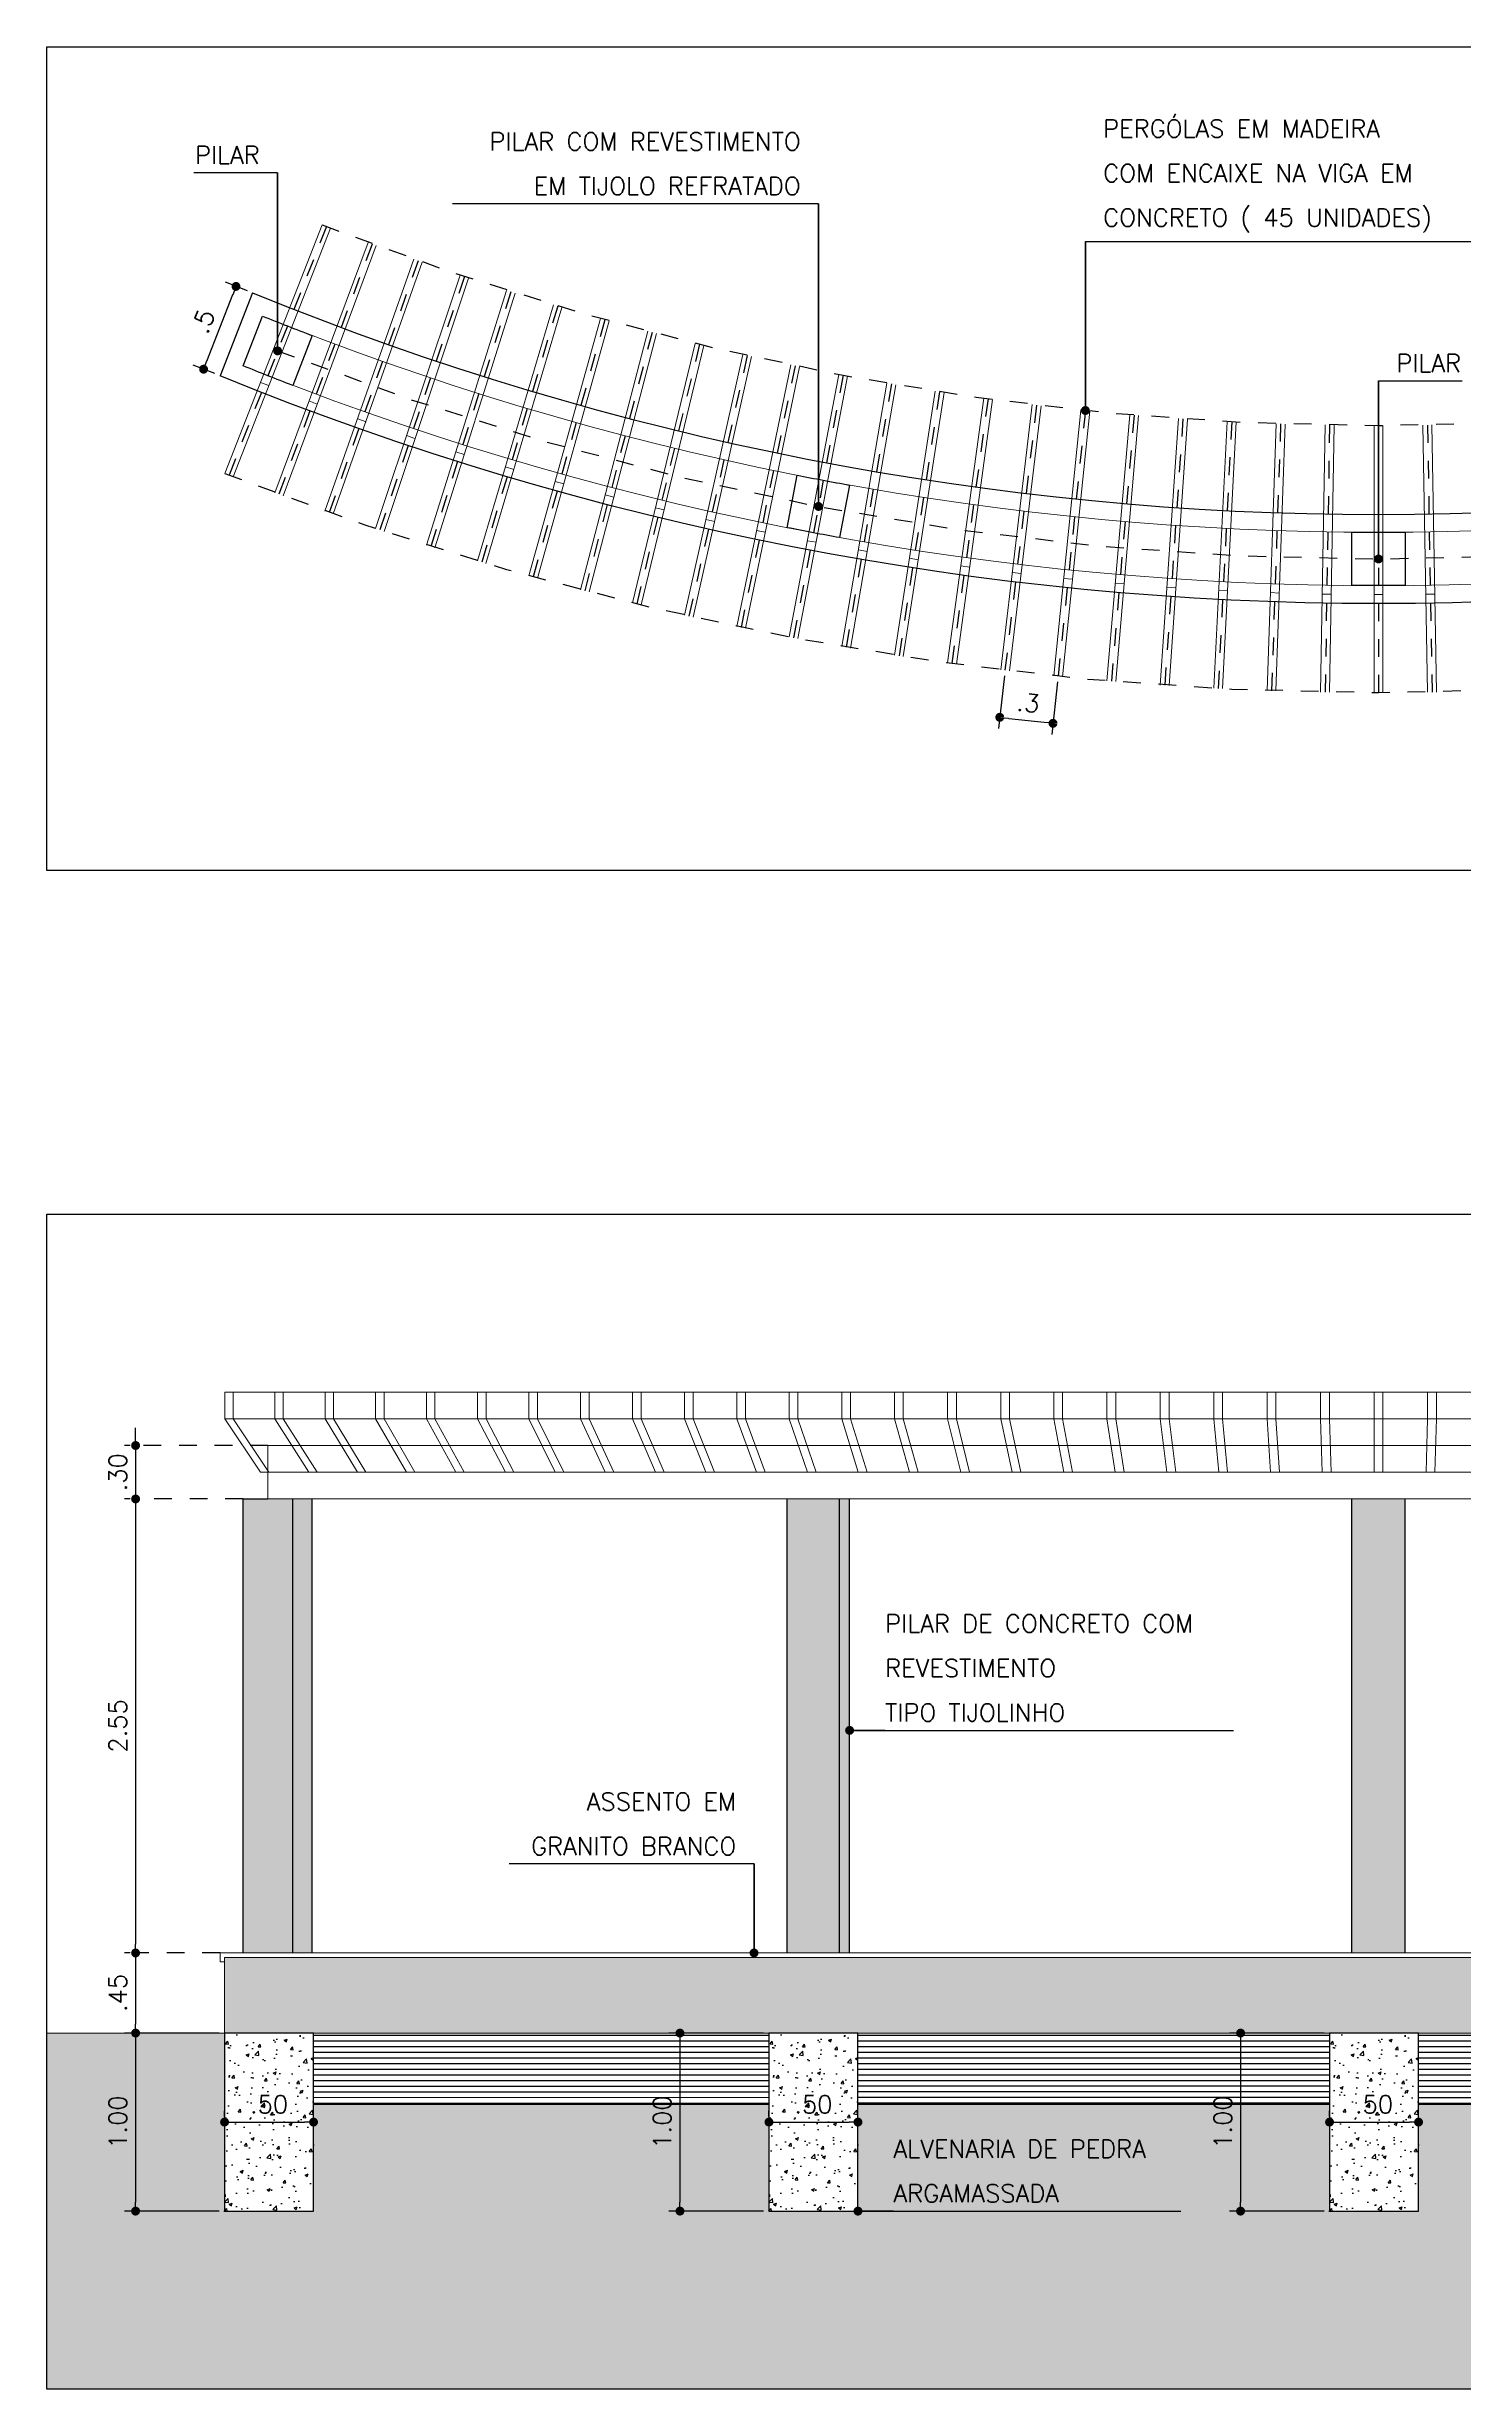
# Model space of a CAD drawing. Extents: x 387222 to 388513, y 9633222 to 9634061.
# Drawn here: x 387673.46 to 387681.42, y 9633426.39 to 9633439.54 of the extents above; entities that cross this region are included whole.
import ezdxf

# ---------------------------------------------------------------- set-up
doc = ezdxf.new("R2010")
doc.units = 0
doc.header["$LTSCALE"] = 0.049213
doc.header["$PDSIZE"] = -2.5
doc.linetypes.add('ACAD_PROJEÇÃO', pattern=[0.2, 0.1, -0.1])
doc.linetypes.add('DASHDOT', pattern=[1, 0.5, -0.25, 0, -0.25])
doc.layers.get('Defpoints').update_dxf_attribs({"color": 8})
for name, color, linetype in [('AI-Cotas', 12, 'Continuous'), ('ARQ_VISTA01', 7, 'Continuous'), ('BANCO', 2, 'Continuous'), ('EIXO', 253, 'DASHDOT'), ('HACH', 8, 'Continuous'), ('HATCH CINZA SÓLIDO', 9, 'Continuous'), ('P6', 4, 'Continuous'), ('PROJEÇÃO', 8, 'ACAD_PROJEÇÃO')]:
    doc.layers.add(name, color=color, linetype=linetype)
for name, color, linetype, lineweight in [('CARAMANCHÃO', 2, 'Continuous', 13), ('PERGOLA', 2, 'Continuous', 13), ('VIGA', 6, 'Continuous', 13)]:
    doc.layers.add(name, color=color, linetype=linetype, lineweight=lineweight)
doc.styles.add('RS50', font='romans.shx', dxfattribs={"height": 0.1})
doc.dimstyles.new('Cota 50', dxfattribs={"dimscale": 0.05, "dimtxt": 0.1, "dimasz": 1, "dimexe": 1.25, "dimexo": 0.625, "dimgap": 1, "dimtad": 1, "dimzin": 4, "dimdsep": 46, "dimtxsty": 'RS50', "dimblk": 'DOT', "dimcen": 0.1, "dimclrd": 12, "dimclre": 12, "dimclrt": 2, "dimadec": 0, "dimazin": 0, "dimtfac": 1, "dimtix": 1, "dimtmove": 0, "dimatfit": 3, "dimldrblk": 'DOT', "dimfxl": 1.25, "dimarcsym": 0})

# ---------------------------------------------------------------- blocks, each defined once
blk = doc.blocks.new('_Dot')
at = {"color": 0, "linetype": 'ByBlock', "lineweight": -2}
blk.add_line((-0.5, 0), (-1, 0), dxfattribs=at)
at = {"color": 0, "linetype": 'ByBlock', "const_width": 0.5}
blk.add_lwpolyline([(-0.25, 0, 1), (0.25, 0, 1)], format="xyb", close=True, dxfattribs=at)
blk = doc.blocks.new('*D255')
at = {"layer": 'AI-Cotas', "color": 12, "lineweight": -2, "transparency": 16777216}
for p, q in [((387673.962, 9633431.739), (387673.962, 9633431.789)), ((387673.931, 9633431.689), (387673.899, 9633431.689)), ((387673.962, 9633431.689), (387673.962, 9633431.389)), ((387673.931, 9633431.389), (387673.899, 9633431.389)), ((387673.962, 9633431.339), (387673.962, 9633431.289))]:
    blk.add_line(p, q, dxfattribs=at)
at = {"layer": 'Defpoints', "color": 0, "transparency": 16777216}
for p in [(387673.962, 9633431.689), (387673.962, 9633431.389), (387673.962, 9633431.389)]:
    blk.add_point(p, dxfattribs=at)
at = {"layer": 'AI-Cotas', "color": 12, "lineweight": -2, "transparency": 16777216, "xscale": 0.05, "yscale": 0.05, "zscale": 0.05}
for p, rotation in [((387673.962, 9633431.689), 270), ((387673.962, 9633431.389), 90)]:
    blk.add_blockref('_Dot', p, dxfattribs=dict(at, rotation=rotation))
at = {"layer": 'AI-Cotas', "color": 2, "transparency": 16777216, "insert": (387673.862, 9633431.539), "char_height": 0.1, "attachment_point": 5, "rotation": 90, "style": 'RS50'}
blk.add_mtext('.30', dxfattribs=at)
blk = doc.blocks.new('*D256')
at = {"layer": 'AI-Cotas', "color": 12, "lineweight": -2, "transparency": 16777216}
for p, q in [((387673.931, 9633431.389), (387673.899, 9633431.389)), ((387673.962, 9633431.339), (387673.962, 9633428.889)), ((387673.931, 9633428.839), (387673.899, 9633428.839))]:
    blk.add_line(p, q, dxfattribs=at)
at = {"layer": 'Defpoints', "color": 0, "transparency": 16777216}
for p in [(387673.962, 9633431.389), (387673.962, 9633428.839), (387673.962, 9633428.839)]:
    blk.add_point(p, dxfattribs=at)
at = {"layer": 'AI-Cotas', "color": 12, "lineweight": -2, "transparency": 16777216, "xscale": 0.05, "yscale": 0.05, "zscale": 0.05}
for p, rotation in [((387673.962, 9633431.389), 90), ((387673.962, 9633428.839), 270)]:
    blk.add_blockref('_Dot', p, dxfattribs=dict(at, rotation=rotation))
at = {"layer": 'AI-Cotas', "color": 2, "transparency": 16777216, "insert": (387673.862, 9633430.114), "char_height": 0.1, "attachment_point": 5, "rotation": 90, "style": 'RS50'}
blk.add_mtext('2.55', dxfattribs=at)
blk = doc.blocks.new('*D257')
at = {"layer": 'AI-Cotas', "color": 12, "lineweight": -2, "transparency": 16777216}
for p, q in [((387673.931, 9633428.839), (387673.899, 9633428.839)), ((387673.962, 9633428.789), (387673.962, 9633428.439)), ((387673.931, 9633428.389), (387673.899, 9633428.389))]:
    blk.add_line(p, q, dxfattribs=at)
at = {"layer": 'Defpoints', "color": 0, "transparency": 16777216}
for p in [(387673.962, 9633428.839), (387673.962, 9633428.389), (387673.962, 9633428.389)]:
    blk.add_point(p, dxfattribs=at)
at = {"layer": 'AI-Cotas', "color": 12, "lineweight": -2, "transparency": 16777216, "xscale": 0.05, "yscale": 0.05, "zscale": 0.05}
for p, rotation in [((387673.962, 9633428.839), 90), ((387673.962, 9633428.389), 270)]:
    blk.add_blockref('_Dot', p, dxfattribs=dict(at, rotation=rotation))
at = {"layer": 'AI-Cotas', "color": 2, "transparency": 16777216, "insert": (387673.862, 9633428.614), "char_height": 0.1, "attachment_point": 5, "rotation": 90, "style": 'RS50'}
blk.add_mtext('.45', dxfattribs=at)
blk = doc.blocks.new('*D267')
at = {"layer": 'AI-Cotas', "color": 12, "lineweight": -2, "transparency": 16777216}
for p, q in [((387674.59, 9633438.174), (387674.468, 9633438.222)), ((387674.362, 9633437.78), (387674.508, 9633438.153)), ((387674.408, 9633437.709), (387674.286, 9633437.757))]:
    blk.add_line(p, q, dxfattribs=at)
at = {"layer": 'Defpoints', "color": 0, "transparency": 16777216}
for p in [(387674.526, 9633438.199), (387674.619, 9633438.163), (387674.437, 9633437.697)]:
    blk.add_point(p, dxfattribs=at)
at = {"layer": 'AI-Cotas', "color": 12, "lineweight": -2, "transparency": 16777216, "xscale": 0.05, "yscale": 0.05, "zscale": 0.05}
for p, rotation in [((387674.526, 9633438.199), 68.59459465947285), ((387674.344, 9633437.734), 248.5945946594728)]:
    blk.add_blockref('_Dot', p, dxfattribs=dict(at, rotation=rotation))
at = {"layer": 'AI-Cotas', "color": 2, "transparency": 16777216, "insert": (387674.342, 9633438.003), "char_height": 0.1, "attachment_point": 5, "rotation": 68.5946, "style": 'RS50'}
blk.add_mtext('.5', dxfattribs=at)
blk = doc.blocks.new('*D542')
at = {"layer": 'AI-Cotas', "color": 12, "lineweight": -2, "transparency": 16777216}
for p, q in [((387678.844, 9633436.012), (387678.811, 9633435.716)), ((387679.143, 9633435.979), (387679.11, 9633435.683)), ((387678.868, 9633435.773), (387679.067, 9633435.751))]:
    blk.add_line(p, q, dxfattribs=at)
at = {"layer": 'Defpoints', "color": 0, "transparency": 16777216}
for p in [(387678.847, 9633436.043), (387679.146, 9633436.01), (387679.117, 9633435.745)]:
    blk.add_point(p, dxfattribs=at)
at = {"layer": 'AI-Cotas', "color": 12, "lineweight": -2, "transparency": 16777216, "xscale": 0.05, "yscale": 0.05, "zscale": 0.05}
for p, rotation in [((387678.818, 9633435.779), 173.6756756325848), ((387679.117, 9633435.745), 353.6756756325848)]:
    blk.add_blockref('_Dot', p, dxfattribs=dict(at, rotation=rotation))
at = {"layer": 'AI-Cotas', "color": 2, "transparency": 16777216, "insert": (387678.978, 9633435.861), "char_height": 0.1, "attachment_point": 5, "rotation": 353.6757, "style": 'RS50'}
blk.add_mtext('.3', dxfattribs=at)
blk = doc.blocks.new('*D637')
at = {"layer": 'AI-Cotas', "color": 12, "lineweight": -2, "transparency": 16777216}
for p, q in [((387674.431, 9633428.389), (387673.899, 9633428.389)), ((387673.962, 9633428.339), (387673.962, 9633427.439)), ((387674.431, 9633427.389), (387673.899, 9633427.389))]:
    blk.add_line(p, q, dxfattribs=at)
at = {"layer": 'Defpoints', "color": 0, "transparency": 16777216}
for p in [(387674.462, 9633428.389), (387673.962, 9633427.389), (387674.462, 9633427.389)]:
    blk.add_point(p, dxfattribs=at)
at = {"layer": 'AI-Cotas', "color": 12, "lineweight": -2, "transparency": 16777216, "xscale": 0.05, "yscale": 0.05, "zscale": 0.05}
for p, rotation in [((387673.962, 9633428.389), 90), ((387673.962, 9633427.389), 270)]:
    blk.add_blockref('_Dot', p, dxfattribs=dict(at, rotation=rotation))
at = {"layer": 'AI-Cotas', "color": 2, "transparency": 16777216, "insert": (387673.862, 9633427.889), "char_height": 0.1, "attachment_point": 5, "rotation": 90, "style": 'RS50'}
blk.add_mtext('1.00', dxfattribs=at)
blk = doc.blocks.new('*D638')
at = {"layer": 'AI-Cotas', "color": 12, "lineweight": -2, "transparency": 16777216}
for p, q in [((387674.462, 9633427.92), (387674.462, 9633427.952)), ((387674.962, 9633427.92), (387674.962, 9633427.952)), ((387674.512, 9633427.889), (387674.912, 9633427.889))]:
    blk.add_line(p, q, dxfattribs=at)
at = {"layer": 'Defpoints', "color": 0, "transparency": 16777216}
for p in [(387674.462, 9633427.889), (387674.962, 9633427.889), (387674.962, 9633427.889)]:
    blk.add_point(p, dxfattribs=at)
at = {"layer": 'AI-Cotas', "color": 12, "lineweight": -2, "transparency": 16777216, "xscale": 0.05, "yscale": 0.05, "zscale": 0.05, "rotation": 180}
blk.add_blockref('_Dot', (387674.462, 9633427.889), dxfattribs=at)
at = {"layer": 'AI-Cotas', "color": 12, "lineweight": -2, "transparency": 16777216, "xscale": 0.05, "yscale": 0.05, "zscale": 0.05}
blk.add_blockref('_Dot', (387674.962, 9633427.889), dxfattribs=at)
at = {"layer": 'AI-Cotas', "color": 2, "transparency": 16777216, "insert": (387674.712, 9633427.989), "char_height": 0.1, "attachment_point": 5, "style": 'RS50'}
blk.add_mtext('.50', dxfattribs=at)
blk = doc.blocks.new('*D639')
at = {"layer": 'AI-Cotas', "color": 12, "lineweight": -2, "transparency": 16777216}
for p, q in [((387677.49, 9633428.389), (387676.958, 9633428.389)), ((387677.021, 9633428.339), (387677.021, 9633427.439)), ((387677.49, 9633427.389), (387676.958, 9633427.389))]:
    blk.add_line(p, q, dxfattribs=at)
at = {"layer": 'Defpoints', "color": 0, "transparency": 16777216}
for p in [(387677.521, 9633428.389), (387677.021, 9633427.389), (387677.521, 9633427.389)]:
    blk.add_point(p, dxfattribs=at)
at = {"layer": 'AI-Cotas', "color": 12, "lineweight": -2, "transparency": 16777216, "xscale": 0.05, "yscale": 0.05, "zscale": 0.05}
for p, rotation in [((387677.021, 9633428.389), 90), ((387677.021, 9633427.389), 270)]:
    blk.add_blockref('_Dot', p, dxfattribs=dict(at, rotation=rotation))
at = {"layer": 'AI-Cotas', "color": 2, "transparency": 16777216, "insert": (387676.921, 9633427.889), "char_height": 0.1, "attachment_point": 5, "rotation": 90, "style": 'RS50'}
blk.add_mtext('1.00', dxfattribs=at)
blk = doc.blocks.new('*D640')
at = {"layer": 'AI-Cotas', "color": 12, "lineweight": -2, "transparency": 16777216}
for p, q in [((387677.521, 9633427.92), (387677.521, 9633427.952)), ((387678.021, 9633427.92), (387678.021, 9633427.952)), ((387677.571, 9633427.889), (387677.971, 9633427.889))]:
    blk.add_line(p, q, dxfattribs=at)
at = {"layer": 'Defpoints', "color": 0, "transparency": 16777216}
for p in [(387677.521, 9633427.889), (387678.021, 9633427.889), (387678.021, 9633427.889)]:
    blk.add_point(p, dxfattribs=at)
at = {"layer": 'AI-Cotas', "color": 12, "lineweight": -2, "transparency": 16777216, "xscale": 0.05, "yscale": 0.05, "zscale": 0.05, "rotation": 180}
blk.add_blockref('_Dot', (387677.521, 9633427.889), dxfattribs=at)
at = {"layer": 'AI-Cotas', "color": 12, "lineweight": -2, "transparency": 16777216, "xscale": 0.05, "yscale": 0.05, "zscale": 0.05}
blk.add_blockref('_Dot', (387678.021, 9633427.889), dxfattribs=at)
at = {"layer": 'AI-Cotas', "color": 2, "transparency": 16777216, "insert": (387677.771, 9633427.989), "char_height": 0.1, "attachment_point": 5, "style": 'RS50'}
blk.add_mtext('.50', dxfattribs=at)
blk = doc.blocks.new('*D641')
at = {"layer": 'AI-Cotas', "color": 12, "lineweight": -2, "transparency": 16777216}
for p, q in [((387680.64, 9633428.389), (387680.109, 9633428.389)), ((387680.171, 9633428.339), (387680.171, 9633427.439)), ((387680.64, 9633427.389), (387680.109, 9633427.389))]:
    blk.add_line(p, q, dxfattribs=at)
at = {"layer": 'Defpoints', "color": 0, "transparency": 16777216}
for p in [(387680.671, 9633428.389), (387680.171, 9633427.389), (387680.671, 9633427.389)]:
    blk.add_point(p, dxfattribs=at)
at = {"layer": 'AI-Cotas', "color": 12, "lineweight": -2, "transparency": 16777216, "xscale": 0.05, "yscale": 0.05, "zscale": 0.05}
for p, rotation in [((387680.171, 9633428.389), 90), ((387680.171, 9633427.389), 270)]:
    blk.add_blockref('_Dot', p, dxfattribs=dict(at, rotation=rotation))
at = {"layer": 'AI-Cotas', "color": 2, "transparency": 16777216, "insert": (387680.071, 9633427.889), "char_height": 0.1, "attachment_point": 5, "rotation": 90, "style": 'RS50'}
blk.add_mtext('1.00', dxfattribs=at)
blk = doc.blocks.new('*D642')
at = {"layer": 'AI-Cotas', "color": 12, "lineweight": -2, "transparency": 16777216}
for p, q in [((387680.671, 9633427.92), (387680.671, 9633427.952)), ((387681.171, 9633427.92), (387681.171, 9633427.952)), ((387680.721, 9633427.889), (387681.121, 9633427.889))]:
    blk.add_line(p, q, dxfattribs=at)
at = {"layer": 'Defpoints', "color": 0, "transparency": 16777216}
for p in [(387680.671, 9633427.889), (387681.171, 9633427.889), (387681.171, 9633427.889)]:
    blk.add_point(p, dxfattribs=at)
at = {"layer": 'AI-Cotas', "color": 12, "lineweight": -2, "transparency": 16777216, "xscale": 0.05, "yscale": 0.05, "zscale": 0.05, "rotation": 180}
blk.add_blockref('_Dot', (387680.671, 9633427.889), dxfattribs=at)
at = {"layer": 'AI-Cotas', "color": 12, "lineweight": -2, "transparency": 16777216, "xscale": 0.05, "yscale": 0.05, "zscale": 0.05}
blk.add_blockref('_Dot', (387681.171, 9633427.889), dxfattribs=at)
at = {"layer": 'AI-Cotas', "color": 2, "transparency": 16777216, "insert": (387680.921, 9633427.989), "char_height": 0.1, "attachment_point": 5, "style": 'RS50'}
blk.add_mtext('.50', dxfattribs=at)

msp = doc.modelspace()

# ---------------------------------------------------------------- hatches: boundary and pattern name
at = {"layer": 'ARQ_VISTA01'}
h = msp.add_hatch(dxfattribs=at)
h.set_pattern_fill('AR-B816C', color=256, scale=0.0005)
h.paths.add_polyline_path([(387674.845, 9633431.389), (387674.706, 9633431.389), (387674.566, 9633431.389), (387674.566, 9633428.839), (387674.845, 9633428.839)])
h.paths.add_polyline_path([(387674.955, 9633431.389), (387674.845, 9633431.389), (387674.845, 9633428.839), (387674.955, 9633428.839)])
h.paths.add_polyline_path([(387677.918, 9633431.389), (387677.623, 9633431.389), (387677.623, 9633428.839), (387677.918, 9633428.839)])
h.paths.add_polyline_path([(387677.974, 9633431.389), (387677.918, 9633431.389), (387677.918, 9633428.839), (387677.974, 9633428.839)])
h.paths.add_polyline_path([(387681.096, 9633431.389), (387680.796, 9633431.389), (387680.796, 9633428.839), (387681.096, 9633428.839)])
h.paths.add_polyline_path([(387683.975, 9633431.389), (387683.919, 9633431.389), (387683.919, 9633428.839), (387683.975, 9633428.839)])
h.paths.add_polyline_path([(387684.269, 9633431.389), (387683.975, 9633431.389), (387683.975, 9633428.839), (387684.269, 9633428.839)])
h.paths.add_polyline_path([(387687.047, 9633431.389), (387686.938, 9633431.389), (387686.938, 9633428.839), (387687.047, 9633428.839)])
h.paths.add_polyline_path([(387687.327, 9633431.389), (387687.187, 9633431.389), (387687.047, 9633431.389), (387687.047, 9633428.839), (387687.327, 9633428.839)])
h = msp.add_hatch(dxfattribs=at)
h.set_pattern_fill('AR-B816C', color=256, scale=0.0005)
h.paths.add_polyline_path([(387687.431, 9633428.814), (387674.462, 9633428.814), (387674.462, 9633428.389), (387687.431, 9633428.389)])
at = {"layer": 'HACH'}
h = msp.add_hatch(dxfattribs=at)
h.set_pattern_fill('AR-PARQ1', color=256, scale=0.001, angle=45)
h.set_pattern_definition([(135, (0, 0), (-0.431052293811, 3e-17), [0.3048, -0.3048]), (135, (0.03592, 0.03592), (-0.431052293811, 3e-17), [0.3048, -0.3048]), (135, (0.07184, 0.07184), (-0.431052293811, 3e-17), [0.3048, -0.3048]), (135, (0.10776, 0.10776), (-0.431052293811, 3e-17), [0.3048, -0.3048]), (135, (0.14368, 0.14368), (-0.431052293811, 3e-17), [0.3048, -0.3048]), (135, (0.1796, 0.1796), (-0.431052293811, 3e-17), [0.3048, -0.3048]), (135, (0.21553, 0.21553), (-0.431052293811, 3e-17), [0.3048, -0.3048]), (45, (-0.21553, 0.21553), (0.431052293811, -3e-17), [0.3048, -0.3048]), (45, (-0.25145, 0.25145), (0.431052293811, -3e-17), [0.3048, -0.3048]), (45, (-0.28737, 0.28737), (0.431052293811, -3e-17), [0.3048, -0.3048]), (45, (-0.3233, 0.3233), (0.431052293811, -3e-17), [0.3048, -0.3048]), (45, (-0.3592, 0.3592), (0.431052293811, -3e-17), [0.3048, -0.3048]), (45, (-0.39513, 0.39513), (0.431052293811, -3e-17), [0.3048, -0.3048]), (45, (-0.43105, 0.43105), (0.431052293811, -3e-17), [0.3048, -0.3048])])
h.paths.add_polyline_path([(387688.43, 9633428.389), (387687.431, 9633428.389), (387687.431, 9633427.389), (387686.931, 9633427.389), (387686.931, 9633427.989), (387684.372, 9633427.989), (387684.372, 9633427.389), (387683.872, 9633427.389), (387683.872, 9633427.989), (387681.171, 9633427.989), (387681.171, 9633427.389), (387680.671, 9633427.389), (387680.671, 9633427.989), (387678.021, 9633427.989), (387678.021, 9633427.389), (387677.521, 9633427.389), (387677.521, 9633427.989), (387674.962, 9633427.989), (387674.962, 9633427.389), (387674.462, 9633427.389), (387674.462, 9633428.389), (387673.463, 9633428.389), (387673.463, 9633426.389), (387688.43, 9633426.389)])
at = {"layer": 'HATCH CINZA SÓLIDO'}
h = msp.add_hatch(dxfattribs=at)
h.set_pattern_fill('AR-CONC', color=256, scale=0.001, style=0)
h.set_pattern_definition([(50, (387674.46192, 9633427.3891), (0.182185, -0.01594), [0.01905, -0.20955]), (355, (387674.46192, 9633427.3891), (-0.035243, 0.191057), [0.01524, -0.16764]), (100.451, (387674.4771, 9633427.38778), (0.146943, 0.175117), [0.01619, -0.17809]), (46.184, (387674.46192, 9633427.4399), (0.27108, -0.04204), [0.028575, -0.314325]), (96.636, (387674.4845, 9633427.4364), (0.237404, 0.247426), [0.024285, -0.267135]), (351.184, (387674.46192, 9633427.4399), (0.237405, 0.247425), [0.02286, -0.25146]), (21, (387674.48732, 9633427.4272), (0.151615, -0.102266), [0.01905, -0.20955]), (326, (387674.48732, 9633427.4272), (0.061802, 0.184188), [0.01524, -0.16764]), (71.451, (387674.49995, 9633427.41868), (0.213416, 0.081923), [0.01619, -0.17809]), (37.5, (387674.46192, 9633427.389106), (0.0030886, 0.084555), [0, -0.165608, 0, -0.17018, 0, -0.168275]), (7.5, (387674.46192, 9633427.38911), (0.06682, 0.1001806), [0, -0.097028, 0, -0.161798, 0, -0.064135]), (327.5, (387674.40528, 9633427.389106), (0.1355906, -0.0057287), [0, -0.0635, 0, -0.19812, 0, -0.26289]), (317.5, (387674.37988, 9633427.38911), (0.148129, 0.025426), [0, -0.08255, 0, -0.131572, 0, -0.18669])])
h.paths.add_polyline_path([(387674.962, 9633428.389), (387674.462, 9633428.389), (387674.462, 9633427.389), (387674.962, 9633427.389)])
h = msp.add_hatch(dxfattribs=at)
h.set_pattern_fill('ANSI31', color=256, scale=0.01, angle=315)
h.paths.add_polyline_path([(387677.521, 9633428.389), (387674.962, 9633428.389), (387674.962, 9633427.989), (387677.521, 9633427.989)])
h.paths.add_polyline_path([(387680.671, 9633428.389), (387678.021, 9633428.389), (387678.021, 9633427.989), (387680.671, 9633427.989)])
h.paths.add_polyline_path([(387683.872, 9633428.389), (387681.171, 9633428.389), (387681.171, 9633427.989), (387683.872, 9633427.989)])
h.paths.add_polyline_path([(387686.931, 9633428.389), (387684.372, 9633428.389), (387684.372, 9633427.989), (387686.931, 9633427.989)])
h = msp.add_hatch(dxfattribs=at)
h.set_pattern_fill('AR-CONC', color=256, scale=0.001, style=0)
h.set_pattern_definition([(50, (387677.52083, 9633427.3891), (0.182185, -0.01594), [0.01905, -0.20955]), (355, (387677.52083, 9633427.3891), (-0.035243, 0.191057), [0.01524, -0.16764]), (100.451, (387677.53602, 9633427.38778), (0.146943, 0.175117), [0.01619, -0.17809]), (46.184, (387677.52083, 9633427.4399), (0.27108, -0.04204), [0.028575, -0.314325]), (96.636, (387677.54342, 9633427.4364), (0.237404, 0.247426), [0.024285, -0.267135]), (351.184, (387677.52083, 9633427.4399), (0.237405, 0.247425), [0.02286, -0.25146]), (21, (387677.54623, 9633427.4272), (0.151615, -0.102266), [0.01905, -0.20955]), (326, (387677.54623, 9633427.4272), (0.061802, 0.184188), [0.01524, -0.16764]), (71.451, (387677.55887, 9633427.41868), (0.213416, 0.081923), [0.01619, -0.17809]), (37.5, (387677.520833, 9633427.389106), (0.0030886, 0.084555), [0, -0.165608, 0, -0.17018, 0, -0.168275]), (7.5, (387677.52083, 9633427.38911), (0.06682, 0.1001806), [0, -0.097028, 0, -0.161798, 0, -0.064135]), (327.5, (387677.46419, 9633427.389106), (0.1355906, -0.0057287), [0, -0.0635, 0, -0.19812, 0, -0.26289]), (317.5, (387677.43879, 9633427.38911), (0.148129, 0.025426), [0, -0.08255, 0, -0.131572, 0, -0.18669])])
h.paths.add_polyline_path([(387678.021, 9633428.389), (387677.521, 9633428.389), (387677.521, 9633427.389), (387678.021, 9633427.389)])
h = msp.add_hatch(dxfattribs=at)
h.set_pattern_fill('AR-CONC', color=256, scale=0.001, style=0)
h.set_pattern_definition([(50, (387680.67115, 9633427.3891), (0.182185, -0.01594), [0.01905, -0.20955]), (355, (387680.67115, 9633427.3891), (-0.035243, 0.191057), [0.01524, -0.16764]), (100.451, (387680.68634, 9633427.38778), (0.146943, 0.175117), [0.01619, -0.17809]), (46.184, (387680.67115, 9633427.4399), (0.27108, -0.04204), [0.028575, -0.314325]), (96.636, (387680.69374, 9633427.4364), (0.237404, 0.247426), [0.024285, -0.267135]), (351.184, (387680.67115, 9633427.4399), (0.237405, 0.247425), [0.02286, -0.25146]), (21, (387680.69655, 9633427.4272), (0.151615, -0.102266), [0.01905, -0.20955]), (326, (387680.69655, 9633427.4272), (0.061802, 0.184188), [0.01524, -0.16764]), (71.451, (387680.70919, 9633427.41868), (0.213416, 0.081923), [0.01619, -0.17809]), (37.5, (387680.671154, 9633427.389106), (0.0030886, 0.084555), [0, -0.165608, 0, -0.17018, 0, -0.168275]), (7.5, (387680.67115, 9633427.38911), (0.06682, 0.1001806), [0, -0.097028, 0, -0.161798, 0, -0.064135]), (327.5, (387680.61451, 9633427.389106), (0.1355906, -0.0057287), [0, -0.0635, 0, -0.19812, 0, -0.26289]), (317.5, (387680.58911, 9633427.38911), (0.148129, 0.025426), [0, -0.08255, 0, -0.131572, 0, -0.18669])])
h.paths.add_polyline_path([(387681.171, 9633428.389), (387680.671, 9633428.389), (387680.671, 9633427.389), (387681.171, 9633427.389)])

# ---------------------------------------------------------------- linework, layer by layer
at = {"layer": 'AI-Cotas'}
for points in [[(387674.76, 9633438.837), (387674.76, 9633437.837)], [(387677.799, 9633438.663), (387677.799, 9633436.963)], [(387679.299, 9633438.452), (387679.299, 9633437.502)], [(387680.946, 9633437.668), (387680.946, 9633436.668)], [(387678.174, 9633430.089), (387677.974, 9633430.089)], [(387677.437, 9633429.339), (387677.437, 9633428.839)], [(387678.221, 9633427.389), (387678.021, 9633427.389)]]:
    msp.add_lwpolyline(points, dxfattribs=at)
at = {"layer": 'BANCO'}
for points in [[(387674.619, 9633438.163), (387674.437, 9633437.697)], [(387674.962, 9633427.989), (387677.521, 9633427.989)], [(387678.021, 9633427.989), (387680.671, 9633427.989)], [(387681.171, 9633427.989), (387683.872, 9633427.989)]]:
    msp.add_lwpolyline(points, dxfattribs=at)
for points in [[(387674.619, 9633438.163, 0.196765), (387687.273, 9633438.163)], [(387687.456, 9633437.697, -0.196539), (387674.437, 9633437.697, -0.189001)]]:
    msp.add_lwpolyline(points, format="xyb", dxfattribs=at)
for points in [[(387674.462, 9633427.389), (387674.962, 9633427.389), (387674.962, 9633428.389), (387674.462, 9633428.389)], [(387677.521, 9633427.389), (387678.021, 9633427.389), (387678.021, 9633428.389), (387677.521, 9633428.389)], [(387680.671, 9633427.389), (387681.171, 9633427.389), (387681.171, 9633428.389), (387680.671, 9633428.389)]]:
    msp.add_lwpolyline(points, close=True, dxfattribs=at)
at = {"layer": 'CARAMANCHÃO'}
for points in [[(387675.011, 9633438.545), (387674.463, 9633437.148)], [(387675.057, 9633438.526), (387674.51, 9633437.13)], [(387675.268, 9633438.446), (387674.744, 9633437.04)], [(387675.314, 9633438.428), (387674.791, 9633437.023)], [(387675.526, 9633438.352), (387675.026, 9633436.937)], [(387675.573, 9633438.335), (387675.073, 9633436.921)], [(387675.786, 9633438.262), (387675.31, 9633436.839)], [(387675.833, 9633438.246), (387675.358, 9633436.823)], [(387676.047, 9633438.176), (387675.596, 9633436.746)], [(387676.095, 9633438.161), (387675.644, 9633436.731)], [(387676.31, 9633438.095), (387675.883, 9633436.657)], [(387676.358, 9633438.081), (387675.931, 9633436.643)], [(387676.575, 9633438.019), (387676.172, 9633436.574)], [(387676.623, 9633438.006), (387676.22, 9633436.561)], [(387676.84, 9633437.947), (387676.462, 9633436.495)], [(387676.889, 9633437.934), (387676.511, 9633436.483)], [(387677.107, 9633437.879), (387676.754, 9633436.422)], [(387677.155, 9633437.868), (387676.802, 9633436.41)], [(387677.375, 9633437.817), (387677.046, 9633436.353)], [(387677.423, 9633437.806), (387677.095, 9633436.342)], [(387677.644, 9633437.758), (387677.34, 9633436.289)], [(387677.692, 9633437.748), (387677.389, 9633436.279)], [(387677.913, 9633437.704), (387677.635, 9633436.23)], [(387677.962, 9633437.695), (387677.684, 9633436.221)], [(387678.184, 9633437.655), (387677.93, 9633436.177)], [(387678.233, 9633437.647), (387677.98, 9633436.168)], [(387678.455, 9633437.611), (387678.227, 9633436.128)], [(387678.505, 9633437.603), (387678.276, 9633436.12)], [(387678.728, 9633437.571), (387678.524, 9633436.084)], [(387678.777, 9633437.564), (387678.574, 9633436.078)], [(387679, 9633437.535), (387678.823, 9633436.046)], [(387679.05, 9633437.529), (387678.872, 9633436.04)], [(387679.274, 9633437.504), (387679.121, 9633436.012)], [(387679.324, 9633437.499), (387679.171, 9633436.007)], [(387679.548, 9633437.478), (387679.42, 9633435.984)], [(387679.597, 9633437.474), (387679.47, 9633435.98)], [(387679.822, 9633437.457), (387679.72, 9633435.96)], [(387679.872, 9633437.454), (387679.77, 9633435.957)], [(387680.096, 9633437.44), (387680.02, 9633435.942)], [(387680.146, 9633437.438), (387680.07, 9633435.94)], [(387680.371, 9633437.428), (387680.32, 9633435.929)], [(387680.421, 9633437.426), (387680.37, 9633435.927)], [(387680.646, 9633437.421), (387680.621, 9633435.921)], [(387680.696, 9633437.42), (387680.671, 9633435.92)], [(387680.921, 9633437.418), (387680.921, 9633435.918)], [(387680.971, 9633437.418), (387680.971, 9633435.918)], [(387681.196, 9633437.42), (387681.222, 9633435.92)], [(387681.246, 9633437.421), (387681.272, 9633435.921)]]:
    msp.add_lwpolyline(points, dxfattribs=at)
at = {"layer": 'Defpoints'}
for points in [[(387673.463, 9633439.545), (387688.43, 9633439.545), (387688.43, 9633434.918), (387673.463, 9633434.918)], [(387688.43, 9633426.389), (387673.463, 9633426.389), (387673.463, 9633432.989), (387688.43, 9633432.989)]]:
    msp.add_lwpolyline(points, close=True, dxfattribs=at)
at = {"layer": 'EIXO'}
for points in [[(387675.034, 9633438.535), (387674.487, 9633437.139)], [(387675.291, 9633438.437), (387674.767, 9633437.032)], [(387675.55, 9633438.343), (387675.05, 9633436.929)], [(387675.81, 9633438.254), (387675.334, 9633436.831)], [(387676.071, 9633438.169), (387675.62, 9633436.738)], [(387676.334, 9633438.088), (387675.907, 9633436.65)], [(387676.599, 9633438.012), (387676.196, 9633436.567)], [(387676.864, 9633437.941), (387676.486, 9633436.489)], [(387677.131, 9633437.874), (387676.778, 9633436.416)], [(387677.399, 9633437.811), (387677.071, 9633436.347)], [(387677.668, 9633437.753), (387677.364, 9633436.284)], [(387677.938, 9633437.7), (387677.659, 9633436.226)], [(387678.209, 9633437.651), (387677.955, 9633436.173)], [(387678.48, 9633437.607), (387678.252, 9633436.124)], [(387678.752, 9633437.567), (387678.549, 9633436.081)], [(387679.025, 9633437.532), (387678.847, 9633436.043)], [(387679.299, 9633437.502), (387679.146, 9633436.01)], [(387679.573, 9633437.476), (387679.445, 9633435.982)], [(387679.847, 9633437.455), (387679.745, 9633435.959)], [(387680.121, 9633437.439), (387680.045, 9633435.941)], [(387680.396, 9633437.427), (387680.345, 9633435.928)], [(387680.671, 9633437.42), (387680.646, 9633435.92)], [(387680.946, 9633437.418), (387680.946, 9633435.918)], [(387681.221, 9633437.42), (387681.247, 9633435.92)]]:
    msp.add_lwpolyline(points, dxfattribs=at)
at = {"layer": 'P6'}
for p, q in [((387674.845, 9633428.839), (387674.845, 9633431.389)), ((387674.955, 9633428.839), (387674.955, 9633431.389)), ((387677.623, 9633428.839), (387677.623, 9633431.389)), ((387677.918, 9633428.839), (387677.918, 9633431.389)), ((387677.974, 9633428.839), (387677.974, 9633431.389)), ((387680.796, 9633428.839), (387680.796, 9633431.389)), ((387681.096, 9633428.839), (387681.096, 9633431.389))]:
    msp.add_line(p, q, dxfattribs=at)
for points in [[(387674.955, 9633437.923), (387674.845, 9633437.643, -0.004386), (387674.566, 9633437.753), (387674.676, 9633438.032, 0.004464)], [(387677.974, 9633437.083), (387677.918, 9633436.788, -0.004386), (387677.623, 9633436.844), (387677.679, 9633437.139, 0.004464)], [(387681.096, 9633436.819), (387681.096, 9633436.519, -0.004386), (387680.796, 9633436.519), (387680.796, 9633436.819, 0.004464)]]:
    msp.add_lwpolyline(points, format="xyb", close=True, dxfattribs=at)
msp.add_lwpolyline([(387674.566, 9633428.839), (387674.566, 9633431.389), (387674.706, 9633431.389)], dxfattribs=at)
at = {"layer": 'PERGOLA'}
for p, q in [((387674.463, 9633431.989), (387674.463, 9633431.839)), ((387674.51, 9633431.989), (387674.51, 9633431.839)), ((387674.744, 9633431.989), (387674.744, 9633431.839)), ((387674.791, 9633431.989), (387674.791, 9633431.839)), ((387675.027, 9633431.989), (387675.027, 9633431.839)), ((387675.074, 9633431.989), (387675.074, 9633431.839)), ((387675.31, 9633431.989), (387675.31, 9633431.839)), ((387675.358, 9633431.989), (387675.358, 9633431.839)), ((387675.596, 9633431.989), (387675.596, 9633431.839)), ((387675.644, 9633431.989), (387675.644, 9633431.839)), ((387675.883, 9633431.989), (387675.883, 9633431.839)), ((387675.932, 9633431.989), (387675.932, 9633431.839)), ((387676.172, 9633431.989), (387676.172, 9633431.839)), ((387676.22, 9633431.989), (387676.22, 9633431.839)), ((387676.462, 9633431.989), (387676.462, 9633431.839)), ((387676.511, 9633431.989), (387676.511, 9633431.839)), ((387676.754, 9633431.989), (387676.754, 9633431.839)), ((387676.802, 9633431.989), (387676.802, 9633431.839)), ((387677.046, 9633431.989), (387677.046, 9633431.839)), ((387677.095, 9633431.989), (387677.095, 9633431.839)), ((387677.34, 9633431.989), (387677.34, 9633431.839)), ((387677.389, 9633431.989), (387677.389, 9633431.839)), ((387677.635, 9633431.989), (387677.635, 9633431.839)), ((387677.684, 9633431.989), (387677.684, 9633431.839)), ((387677.93, 9633431.989), (387677.93, 9633431.839)), ((387677.98, 9633431.989), (387677.98, 9633431.839)), ((387678.227, 9633431.989), (387678.227, 9633431.839)), ((387678.276, 9633431.989), (387678.276, 9633431.839)), ((387678.524, 9633431.989), (387678.524, 9633431.839)), ((387678.574, 9633431.989), (387678.574, 9633431.839)), ((387678.823, 9633431.989), (387678.823, 9633431.839)), ((387678.872, 9633431.989), (387678.872, 9633431.839)), ((387679.121, 9633431.989), (387679.121, 9633431.839)), ((387679.171, 9633431.989), (387679.171, 9633431.839)), ((387679.42, 9633431.989), (387679.42, 9633431.839)), ((387679.47, 9633431.989), (387679.47, 9633431.839)), ((387679.72, 9633431.989), (387679.72, 9633431.839)), ((387679.77, 9633431.989), (387679.77, 9633431.839)), ((387680.02, 9633431.989), (387680.02, 9633431.839)), ((387680.07, 9633431.989), (387680.07, 9633431.839)), ((387680.32, 9633431.989), (387680.32, 9633431.839)), ((387680.37, 9633431.989), (387680.37, 9633431.839)), ((387680.621, 9633431.989), (387680.621, 9633431.839)), ((387680.671, 9633431.989), (387680.671, 9633431.839)), ((387680.921, 9633431.989), (387680.921, 9633431.539)), ((387680.971, 9633431.989), (387680.971, 9633431.539)), ((387681.222, 9633431.989), (387681.222, 9633431.839)), ((387681.272, 9633431.989), (387681.272, 9633431.839))]:
    msp.add_line(p, q, dxfattribs=at)
for points in [[(387674.664, 9633437.66), (387674.711, 9633437.642)], [(387674.936, 9633437.556), (387674.983, 9633437.538)], [(387675.21, 9633437.456), (387675.257, 9633437.439)], [(387675.485, 9633437.361), (387675.532, 9633437.345)], [(387675.762, 9633437.27), (387675.809, 9633437.255)], [(387676.04, 9633437.185), (387676.088, 9633437.17)], [(387676.32, 9633437.104), (387676.368, 9633437.09)], [(387676.601, 9633437.028), (387676.649, 9633437.015)], [(387676.883, 9633436.956), (387676.932, 9633436.944)], [(387677.167, 9633436.89), (387677.216, 9633436.879)], [(387677.451, 9633436.828), (387677.5, 9633436.818)], [(387677.737, 9633436.771), (387677.786, 9633436.762)], [(387678.024, 9633436.719), (387678.073, 9633436.71)], [(387678.311, 9633436.672), (387678.36, 9633436.664)], [(387678.599, 9633436.629), (387678.649, 9633436.623)], [(387678.888, 9633436.592), (387678.938, 9633436.586)], [(387679.177, 9633436.559), (387679.227, 9633436.554)], [(387679.467, 9633436.532), (387679.517, 9633436.528)], [(387679.758, 9633436.509), (387679.807, 9633436.506)], [(387680.048, 9633436.491), (387680.098, 9633436.489)], [(387680.339, 9633436.479), (387680.389, 9633436.477)], [(387680.63, 9633436.471), (387680.68, 9633436.47)], [(387680.922, 9633436.468), (387680.972, 9633436.468)], [(387681.213, 9633436.47), (387681.263, 9633436.471)], [(387674.463, 9633431.989), (387687.43, 9633431.989)], [(387674.463, 9633431.839), (387687.43, 9633431.839)], [(387674.664, 9633431.539), (387674.463, 9633431.839)], [(387674.71, 9633431.539), (387674.51, 9633431.839)], [(387674.936, 9633431.539), (387674.744, 9633431.839)], [(387674.983, 9633431.539), (387674.791, 9633431.839)], [(387675.209, 9633431.539), (387675.027, 9633431.839)], [(387675.256, 9633431.539), (387675.074, 9633431.839)], [(387675.485, 9633431.539), (387675.31, 9633431.839)], [(387675.532, 9633431.539), (387675.358, 9633431.839)], [(387675.762, 9633431.539), (387675.596, 9633431.839)], [(387675.809, 9633431.539), (387675.644, 9633431.839)], [(387676.04, 9633431.539), (387675.883, 9633431.839)], [(387676.088, 9633431.539), (387675.932, 9633431.839)], [(387676.32, 9633431.539), (387676.172, 9633431.839)], [(387676.368, 9633431.539), (387676.22, 9633431.839)], [(387676.601, 9633431.539), (387676.462, 9633431.839)], [(387676.649, 9633431.539), (387676.511, 9633431.839)], [(387676.883, 9633431.539), (387676.754, 9633431.839)], [(387676.932, 9633431.539), (387676.802, 9633431.839)], [(387677.167, 9633431.539), (387677.046, 9633431.839)], [(387677.215, 9633431.539), (387677.095, 9633431.839)], [(387677.451, 9633431.539), (387677.34, 9633431.839)], [(387677.5, 9633431.539), (387677.389, 9633431.839)], [(387677.737, 9633431.539), (387677.635, 9633431.839)], [(387677.786, 9633431.539), (387677.684, 9633431.839)], [(387678.023, 9633431.539), (387677.93, 9633431.839)], [(387678.072, 9633431.539), (387677.98, 9633431.839)], [(387678.311, 9633431.539), (387678.227, 9633431.839)], [(387678.36, 9633431.539), (387678.276, 9633431.839)], [(387678.599, 9633431.539), (387678.524, 9633431.839)], [(387678.648, 9633431.539), (387678.574, 9633431.839)], [(387678.888, 9633431.539), (387678.823, 9633431.839)], [(387678.937, 9633431.539), (387678.872, 9633431.839)], [(387679.177, 9633431.539), (387679.121, 9633431.839)], [(387679.227, 9633431.539), (387679.171, 9633431.839)], [(387679.467, 9633431.539), (387679.42, 9633431.839)], [(387679.517, 9633431.539), (387679.47, 9633431.839)], [(387679.757, 9633431.539), (387679.72, 9633431.839)], [(387679.807, 9633431.539), (387679.77, 9633431.839)], [(387680.02, 9633431.839), (387680.048, 9633431.539)], [(387680.098, 9633431.539), (387680.07, 9633431.839)], [(387680.339, 9633431.539), (387680.32, 9633431.839)], [(387680.389, 9633431.539), (387680.37, 9633431.839)], [(387680.63, 9633431.539), (387680.621, 9633431.839)], [(387680.68, 9633431.539), (387680.671, 9633431.839)], [(387681.213, 9633431.539), (387681.222, 9633431.839)], [(387681.263, 9633431.539), (387681.272, 9633431.839)], [(387674.664, 9633431.539), (387687.229, 9633431.539)], [(387674.437, 9633428.839), (387687.456, 9633428.839)], [(387674.437, 9633428.839), (387674.437, 9633428.789)], [(387674.437, 9633428.789), (387674.462, 9633428.789)], [(387674.462, 9633428.814), (387674.462, 9633428.389)], [(387674.462, 9633428.814), (387687.431, 9633428.814)], [(387688.43, 9633428.389), (387673.463, 9633428.389)], [(387674.462, 9633428.389), (387687.431, 9633428.389)]]:
    msp.add_lwpolyline(points, dxfattribs=at)
at = {"layer": 'PROJEÇÃO', "ltscale": 5}
for points in [[(387674.706, 9633431.689), (387673.962, 9633431.689)], [(387674.566, 9633431.389), (387673.962, 9633431.389)], [(387674.437, 9633428.839), (387673.962, 9633428.839)]]:
    msp.add_lwpolyline(points, dxfattribs=at)
at = {"layer": 'PROJEÇÃO'}
for radius, start, end in [(16.2, 248.5062, 291.4938), (16.95, 248.5946, 291.4054), (17.7, 248.5137, 291.4863)]:
    msp.add_arc((387680.946, 9633453.618), radius, start, end, dxfattribs=at)
at = {"layer": 'VIGA'}
msp.add_lwpolyline([(387687.187, 9633431.389), (387687.187, 9633431.689), (387674.706, 9633431.689), (387674.706, 9633431.389)], close=True, dxfattribs=at)
for radius in [16.8, 17.1]:
    msp.add_arc((387680.946, 9633453.618), radius, 248.5946, 291.4054, dxfattribs=at)

# ---------------------------------------------------------------- texts
at = {"layer": 'AI-Cotas', "char_height": 0.1, "style": 'RS50'}
for s, insert, attachment_point in [('\\pxsm1.5;PERGÓLAS EM MADEIRA \\PCOM ENCAIXE NA VIGA EM\\PCONCRETO ( 45 UNIDADES) ', (387679.399, 9633438.502), 7), ('\\pxsm1.5;PILAR', (387674.66, 9633438.887), 9), ('\\pxsm1.5;PILAR COM REVESTIMENTO\\PEM TIJOLO REFRATADO', (387677.699, 9633438.713), 9), ('\\pxsm1.5;PILAR', (387681.046, 9633437.718), 7), ('\\pxsm1.5;PILAR DE CONCRETO COM\\PREVESTIMENTO\\PTIPO TIJOLINHO', (387678.174, 9633430.139), 7), ('\\pxsm1.5;ASSENTO EM\\PGRANITO BRANCO', (387677.337, 9633429.389), 9), ('\\pxsm1.5;ALVENARIA DE PEDRA\\PARGAMASSADA', (387678.221, 9633427.439), 7)]:
    msp.add_mtext(s, dxfattribs=dict(at, insert=insert, attachment_point=attachment_point))

# ---------------------------------------------------------------- dimensions: what is measured, and where the dimension line sits
at = {"layer": 'AI-Cotas'}
for p1, p2, distance, picture, middle in [((387674.437, 9633437.697), (387674.619, 9633438.163), 0.1, '*D267', (387674.342, 9633438.003)), ((387678.847, 9633436.043), (387679.146, 9633436.01), -0.266, '*D542', (387678.978, 9633435.861))]:
    dim = msp.add_aligned_dim(p1=p1, p2=p2, distance=distance, dimstyle='Cota 50', override={"dimdec": 1}, dxfattribs=at)
    dim.commit()
    dim.dimension.update_dxf_attribs({"geometry": picture, "text_midpoint": middle})
for base, p1, p2, picture, middle in [((387673.962, 9633431.389), (387673.962, 9633431.689), (387673.962, 9633431.389), '*D255', (387673.862, 9633431.539)), ((387673.962, 9633428.839), (387673.962, 9633431.389), (387673.962, 9633428.839), '*D256', (387673.862, 9633430.114)), ((387673.962, 9633428.389), (387673.962, 9633428.839), (387673.962, 9633428.389), '*D257', (387673.862, 9633428.614)), ((387673.962, 9633427.389), (387674.462, 9633428.389), (387674.462, 9633427.389), '*D637', (387673.862, 9633427.889)), ((387677.021, 9633427.389), (387677.521, 9633428.389), (387677.521, 9633427.389), '*D639', (387676.921, 9633427.889)), ((387680.171, 9633427.389), (387680.671, 9633428.389), (387680.671, 9633427.389), '*D641', (387680.071, 9633427.889))]:
    dim = msp.add_linear_dim(base=base, p1=p1, p2=p2, angle=90, dimstyle='Cota 50', dxfattribs=at)
    dim.commit()
    dim.dimension.update_dxf_attribs({"geometry": picture, "text_midpoint": middle})
for base, p1, p2, picture, middle in [((387674.962, 9633427.889), (387674.462, 9633427.889), (387674.962, 9633427.889), '*D638', (387674.712, 9633427.989)), ((387678.021, 9633427.889), (387677.521, 9633427.889), (387678.021, 9633427.889), '*D640', (387677.771, 9633427.989)), ((387681.171, 9633427.889), (387680.671, 9633427.889), (387681.171, 9633427.889), '*D642', (387680.921, 9633427.989))]:
    dim = msp.add_linear_dim(base=base, p1=p1, p2=p2, dimstyle='Cota 50', dxfattribs=at)
    dim.commit()
    dim.dimension.update_dxf_attribs({"geometry": picture, "text_midpoint": middle})

# ---------------------------------------------------------------- leaders
at = {"layer": 'AI-Cotas', "annotation_type": 0, "has_hookline": 1}
for points, hookline_direction, text_width in [([(387674.76, 9633437.837), (387674.76, 9633438.837), (387674.71, 9633438.837)], 1, 0.371), ([(387677.799, 9633436.963), (387677.799, 9633438.663), (387677.749, 9633438.663)], 1, 1.957), ([(387679.299, 9633437.502), (387679.299, 9633438.452), (387679.349, 9633438.452)], 0, 2.09), ([(387680.946, 9633436.668), (387680.946, 9633437.668), (387680.996, 9633437.668)], 0, 0.371), ([(387677.974, 9633430.089), (387678.124, 9633430.089)], 0, 1.957), ([(387677.437, 9633428.839), (387677.437, 9633429.339), (387677.387, 9633429.339)], 1, 1.276), ([(387678.021, 9633427.389), (387678.171, 9633427.389)], 0, 1.614)]:
    msp.add_leader(points, dimstyle='Cota 50', dxfattribs=dict(at, hookline_direction=hookline_direction, text_width=text_width))

doc.saveas('drawing.dxf')
